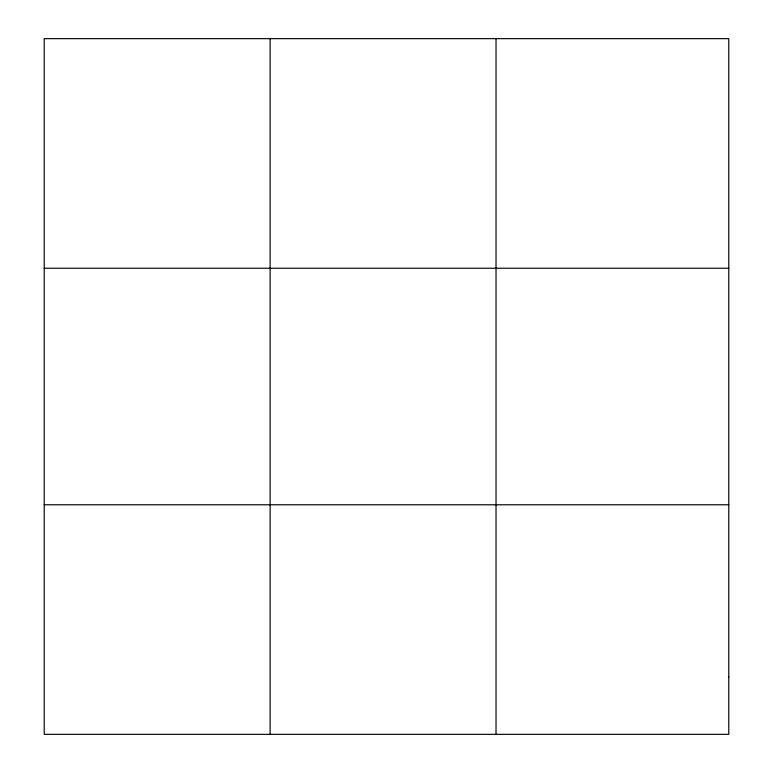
<?xml version="1.0" encoding="UTF-8"?>
<svg xmlns="http://www.w3.org/2000/svg" width="773" height="773" viewBox="0 0 773 773"><rect width="100%" height="100%" fill="white"/><g stroke="black" fill="none" stroke-linecap="round" stroke-linejoin="round"><path stroke-width="1.16" d="M270.125 734.35L270.125 38.65M496.024 734.35L496.024 38.65M44.225 268.231L728.775 268.231M44.225 504.769L728.775 504.769M728.775 676.955L728.775 734.35L44.225 734.35L44.225 38.65L728.775 38.65L728.775 676.955"/></g></svg>
